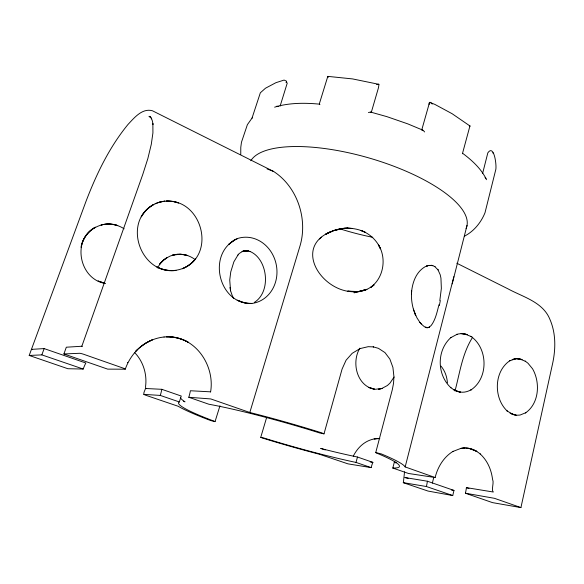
<?xml version="1.0" encoding="UTF-8"?>
<svg xmlns="http://www.w3.org/2000/svg" width="584" height="584" viewBox="0 0 584 584"><rect width="100%" height="100%" fill="white"/><g stroke="black" fill="none" stroke-linecap="round" stroke-linejoin="round"><path stroke-width="0.88" d="M404.544 471.799L403.369 482.72L428.043 491.064L452.746 495.546L453.972 490.421L427.371 481.216L404.873 477.529L406.88 478.011M413.399 309.133C414.742 313.425 417.918 321.375 413.399 309.133C411.705 303.235 411.085 297.022 411.669 290.905C412.851 281.035 416.728 271.604 425.094 266.749L428.174 265.552L431.883 265.384L428.612 265.435L432.861 265.647L431.182 265.326M411.464 294.007L411.669 290.942M403.216 482.632L426.386 486.523L452.746 495.546M287.299 82.899L280.123 106.062M462.411 153.774L469.938 125.962L452.111 113.712L434.839 104.39L429.576 102.317L421.779 129.823M439.351 305.527L440.285 300.702M462.791 153.417C471.894 160.264 481.486 168.907 486.501 179.711M210.554 392.149C215.262 365.701 195.326 335.428 166.265 336.756C173.879 336.603 181.412 338.559 188.114 342.144C180.777 338.129 172.338 336.326 164.002 337.004L164.082 336.997C153.154 338.099 142.927 343.48 135.503 351.524C140.401 346.626 146.007 342.406 152.453 339.779L145.817 343.071L140.394 346.896M439.832 300.49L441.358 288.416L440.942 278.13L440.212 274.772L437.876 269.56L438.102 269.925L434.591 266.428L435.029 266.64L432.08 265.392L432.54 265.581M81.753 244.55C83.833 237.257 88.783 230.862 95.44 227.183C71.474 239.294 79.081 279.305 105.237 283.444M453.856 276.677L405.165 466.93L435.131 477.529L408.442 473.463L392.813 468.039A114.946 10.439 16.1 0 0 376.337 452.958L375.746 452.564L392.295 389.74L393.528 383.359L393.944 376.782L392.915 367.424L389.849 359.036L384.966 352.59L378.454 348.341L373.198 346.845L373.592 346.918L368.212 346.677L360.014 348.604L352.174 353.335L346.064 360.233L342.085 369.051L324.003 433.861L319.849 433.021A114.946 10.439 16.1 0 0 208.824 404.223L188.785 397.273A45.713 42.909 -77.2 0 0 190.384 390.747L210.123 391.813M465.601 447.877C471.164 448.198 476.354 450.636 480.537 454.25L480.216 453.972C487.64 460.885 491.297 469.704 492.553 479.289C494.349 482.632 490.925 490.129 493.312 492.027L466.404 487.618A38.712 29.82 -84.4 0 1 465.419 493.224L492.516 502.627L520.921 507.591L552.705 363.102C555.785 348.633 555.91 332.96 549.843 319.222C542.879 302.001 522.987 296.979 508.27 288.992L456.798 263.223M438.978 304.666C437.029 312.294 435.372 320.149 431.029 325.646L429.014 327.274L429.386 327.084L427.641 327.697L428.225 327.609L425.481 327.179L425.933 327.347C424.305 327.85 416.647 318.703 421.29 323.989M429.189 102.893L429.123 104.463M432.35 483.129L433.803 477.216M454.987 390.988C459.564 373.899 461.864 356.415 470.485 340.859L472.639 337.136M452.199 283.882L467.025 225.409M482.647 173.309L487.822 152.877C494.29 143.423 497.013 166.863 495.634 170.185L484.99 212.795C481.004 222.57 473.945 231.271 464.484 236.162M392.813 468.039L394.288 462.309A114.763 11.14 16.1 0 0 396.178 462.258M357.474 457.024L372.877 462.36A36.588 28.952 -83.5 0 0 371.125 467.609L356.021 462.433L357.474 457.024A114.763 11.14 16.1 0 1 320.689 448.446L321.711 448.731M81.015 247.273C83.695 230.541 101.974 219.767 117.749 225.563C112.362 223.825 106.565 223.679 101.068 224.957C108.858 223.015 117.428 224.373 124.137 228.804M435.131 477.529C437.671 467.193 443.555 457.141 453.111 451.322L452.768 451.527L460.688 448.461L464.754 447.979L460.418 448.461C466.528 447.41 471.507 448.381 476.887 451.41L468.806 448.351M371.307 112.325L378.366 88.111L379.016 84.359L352.583 78.92L327.807 76.373L319.353 103.77L319.864 104.638M266.654 417.421L260.749 437.336L262.61 438.088A121.092 11.001 16.1 0 0 319.441 454.25L347.984 463.864L371.139 467.609M219.956 405.822L215.043 421.626L210.722 420.56A121.092 11.001 16.1 0 1 178.193 406.274L145.409 395.134C141.102 394.514 146.752 388.922 145.562 386.499C147.197 374.234 143.211 361.313 134.517 352.437M324.003 433.861L321.842 432.897A121.092 11.001 16.1 0 0 249.813 412.494L300.059 245.747C308.002 218.963 297.285 186.734 273.633 171.47L152.46 110.778C142.24 107.865 134.276 117.815 128.042 124.407C109.369 147.146 96.455 174.039 85.994 201.371L29.2 355.452L67.883 368.723L83.22 369.044A42.829 40.719 -72.4 0 1 85.841 363.022L44.143 348.59L31.638 349.363L32.412 349.473M215.043 421.626L214.248 421.239A114.946 10.439 16.1 0 1 179.339 401.953L181.244 396.04L161.797 389.309L145.569 388.491L146.569 388.667M240.754 154.526L240.783 147.358L241.462 142.255L247.382 124.662L252.032 118.099L260.34 92.805L265.494 88.213L275.925 82.687L284.101 80.066L286.664 81.249M81.826 346.29L142.773 174.433L147.84 158.593L151.292 144.321L152.92 132.918L152.877 123.633L153.008 124.377L152.358 120.866L151.307 118.114L151.657 118.837L150.234 116.873L150.76 117.479L148.993 116.296L150.818 117.406M63.904 353.955L79.643 353.291A3.562 0.38 17.5 0 1 83.957 354.378L123.166 368.117A3.46 0.365 17.2 0 1 125.071 369.197L107.675 369.132L63.904 353.955L66.32 347.21L81.994 346.239A3.555 0.402 17.6 0 0 82.176 346.619M29.2 355.452L41.844 354.882L44.143 348.59M125.275 369.161C127.757 362.036 131.802 355.503 137.028 350.072M157.395 267.917L160.768 262.895L163.812 259.909L167.258 257.486L163.812 259.909L159.636 264.158L162.761 260.785L166.367 258.033L170.367 255.989L174.631 254.69L172.28 255.186L180.471 254.201L187.712 255.507L183.347 254.471L177.193 254.303M353.291 456.133C358.306 446.256 366.723 439.029 378.103 438.453L374.183 438.854L379.819 438.635M394.083 377.067L389.966 383.126L387.374 385.52L381.724 388.521L378.534 389.265L382.148 388.426L375.213 389.302L368.577 387.367L374.563 389.272C356.97 386.09 351.13 362.598 359.846 348.166M238.024 254.923L233.87 261.822L230.753 271.918L229.738 279.984L230.571 290.847L229.987 287.452M469.923 126.078L469.551 126.4M237.885 255.106C238.396 253.135 245.973 249.886 242.564 251.397L246.718 250.682L245.229 250.718M252.032 118.099L252.5 117.778M254.383 302.388C271.786 291.409 267.589 258.303 249.594 251.31L249.945 251.434L245.733 250.682L242.01 251.551M274.633 107.171C288.832 102.689 305.198 102.74 319.674 104.171M237.301 238.783L232.892 241.104L228.906 244.229L233.928 240.462C207.583 256.449 219.256 302.965 250.113 303.512L245.506 303.045L237.192 300.22L241.929 302.183L246.842 303.249L251.792 303.41M421.925 130.115L423.261 130.422L424.619 131.955M368.431 112.515L370.599 112.077L386.966 116.669L407.778 123.874L422.779 130.13M155.103 203.663L159.819 202.013L164.754 201.173L159.819 202.013M376.607 84.585L378.739 84.206M334.544 230.293L344.348 228.329L333.537 230.563L325.777 234.162L334.252 230.359M243.973 250.923L243.397 251.091L248.536 250.77L243.776 250.974M260.749 437.336L263.88 438.015A114.946 10.439 16.1 0 0 356.021 462.433M341.983 228.534L347.925 228.059C341.085 228.198 334.34 229.921 328.208 232.928L331.318 231.483C292.168 246.996 321.893 292.46 354.503 291.774L347.772 291.117L358.335 291.591L366.774 289.481C339.297 296.176 364.139 290.847 366.832 289.328L359.335 291.474C380.775 288.81 389.229 262.004 378.374 244.681L380.439 248.784C376.863 240.301 369.621 233.615 360.992 230.461L365.27 232.33C358.328 228.84 350.385 227.621 342.691 228.505M176.339 254.354L174.485 254.726C181.398 253.281 188.822 254.996 194.508 259.135M337.567 229.424L341.224 228.68M375.746 452.564L381.308 453.914A121.092 11.001 16.1 0 1 405.165 466.93M276.597 106.244L278.283 106.339M469.273 125.903L469.938 125.962M143.744 394.368L160.257 395.419L179.339 401.953M166.309 201.108L173.258 201.538L178.551 202.955C164.469 197.699 148.416 203.663 141.262 216.868C144.212 211.693 148.555 207.488 153.665 204.458C121.633 221.927 140.817 275.378 176.018 270.414C169.448 271.202 162.819 269.786 156.877 266.961C170.046 273.954 186.705 270.626 195.677 258.639C192.194 263.114 187.566 266.501 182.376 268.742C217.014 254.836 201.933 199.122 166.425 201.166M188.785 397.273L210.787 398.938L249.813 412.494M370.19 461.959L372.877 462.36M451.322 489.976L453.972 490.421M465.419 493.224L494.451 498.313L520.921 507.591M457.608 391.499C462.47 392.842 466.28 392.375 471.179 389.784L470.835 390.017C488.684 378.396 488.18 348.195 470.792 336.311L471.135 336.537L464.536 333.887L461.09 333.559L467.39 334.603C463.419 333.471 460.17 333.318 456.579 334.435L457.104 334.296L450.717 337.698L451.023 337.442C436.416 350.393 436.876 374.913 450.957 387.769L450.651 387.528L453.753 389.725L457.608 391.499L454.009 390.01L460.506 392.156L458.331 391.667M105.105 283.349L98.083 281.021L104.609 283.247M267.056 168.915L273.633 171.47M407.333 478.143L408.143 478.398M322.215 448.884L325.23 449.914M370.599 112.077L370.964 112.486M41.844 354.882L83.22 369.044M394.288 462.309L395.967 462.893M466.404 487.618L468.967 488.516M183.573 401.244L185.011 401.836A114.763 11.14 16.1 0 1 180.529 397.77M525.534 361.321L519.424 358.883L516.234 358.627L522.111 359.54C518.388 358.51 515.453 358.445 512.153 359.583L515.84 358.729L509.657 360.854L510.014 360.605C493.662 371.49 493.509 398.346 507.365 411.165L507.029 410.917L512.971 414.428L516.146 415.224L510.087 413.231L513.424 414.611L516.862 415.224L520.052 415.049L525.863 412.706L525.498 412.917C539.017 403.646 540.594 382.849 532.564 368.796L527.972 363.226L525.169 361.087M430.423 102.295L432.262 104.062M485.085 177.353L485.99 178.419M441 366.117C445.052 371.088 446.986 376.673 447.41 382.921M419.918 322.397L416.961 317.871L414.406 312.221M328.106 76.811L327.807 76.373L328.339 77.161M233.476 298.147L232.41 296.285L233.637 298.409M232.556 296.533L230.527 290.628M492.918 152.643L493.122 153.3M234.199 239.871A33.368 29.667 78.5 0 1 235.702 239.199M236.469 238.9A33.368 29.667 78.5 0 1 276.071 263.786A33.368 29.667 78.5 0 1 250.967 303.549M427.371 481.216A36.588 28.952 -83.5 0 1 426.386 486.523M250.85 160.761A113.07 38.902 16.1 0 1 376.388 160.198A113.07 38.902 16.1 0 1 466.054 228.49M372.767 237.301A107.347 36.909 16.1 0 1 339.589 228.724M161.797 389.309A42.829 40.719 -72.4 0 1 160.257 395.419M127.765 362.46A3.467 0.394 17.3 0 1 127.465 362.438M286.386 81.986L286.233 82.651L286.386 81.986M321.266 237.257L319.587 238.849L321.266 237.257M373.95 285.05L370.555 287.54L373.95 285.05M327.938 233.111L325.39 234.6L327.916 233.126M428.393 265.508L426.481 266.092L428.43 265.516M427.933 327.624L426.064 327.624L427.919 327.624M352.043 228.424L347.37 228.213L352.006 228.432"/></g></svg>
